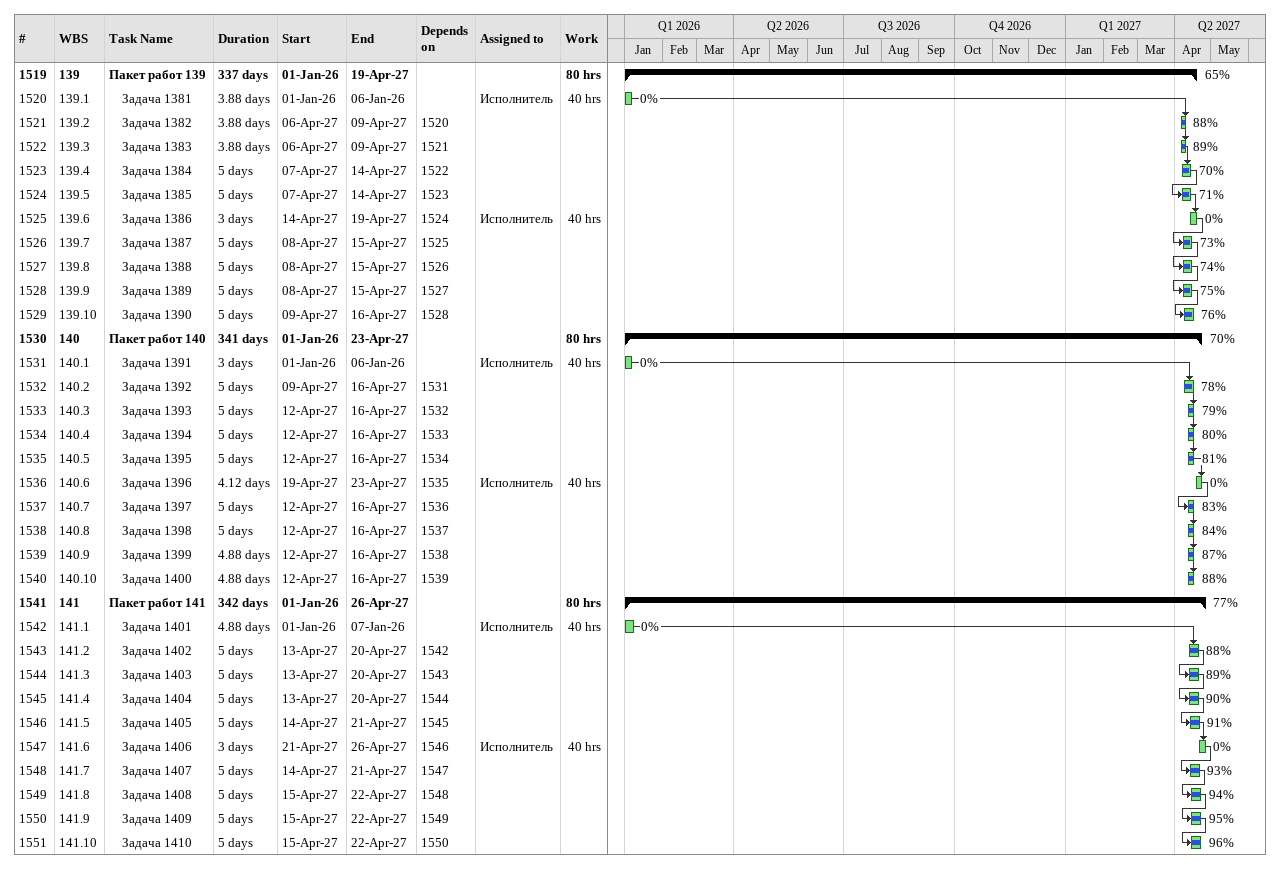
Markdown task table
| ID | WBS | Task | Duration | Start | Finish | Predecessors | Resources | % complete | Work (h) |
|---|---|---|---|---|---|---|---|---|---|
| 1519 | 139 | **Пакет работ 139** | 337d | 2026-01-01 | 2027-04-19 |  |  | 65 | 80 |
| 1520 | 139.1 | Задача 1381 | 3.88d | 2026-01-01 | 2026-01-06 |  | Исполнитель | 0 | 40 |
| 1521 | 139.2 | Задача 1382 | 3.88d | 2027-04-06 | 2027-04-09 | 1520 |  | 88 |  |
| 1522 | 139.3 | Задача 1383 | 3.88d | 2027-04-06 | 2027-04-09 | 1521 |  | 89 |  |
| 1523 | 139.4 | Задача 1384 | 5d | 2027-04-07 | 2027-04-14 | 1522 |  | 70 |  |
| 1524 | 139.5 | Задача 1385 | 5d | 2027-04-07 | 2027-04-14 | 1523 |  | 71 |  |
| 1525 | 139.6 | Задача 1386 | 3d | 2027-04-14 | 2027-04-19 | 1524 | Исполнитель | 0 | 40 |
| 1526 | 139.7 | Задача 1387 | 5d | 2027-04-08 | 2027-04-15 | 1525 |  | 73 |  |
| 1527 | 139.8 | Задача 1388 | 5d | 2027-04-08 | 2027-04-15 | 1526 |  | 74 |  |
| 1528 | 139.9 | Задача 1389 | 5d | 2027-04-08 | 2027-04-15 | 1527 |  | 75 |  |
| 1529 | 139.10 | Задача 1390 | 5d | 2027-04-09 | 2027-04-16 | 1528 |  | 76 |  |
| 1530 | 140 | **Пакет работ 140** | 341d | 2026-01-01 | 2027-04-23 |  |  | 70 | 80 |
| 1531 | 140.1 | Задача 1391 | 3d | 2026-01-01 | 2026-01-06 |  | Исполнитель | 0 | 40 |
| 1532 | 140.2 | Задача 1392 | 5d | 2027-04-09 | 2027-04-16 | 1531 |  | 78 |  |
| 1533 | 140.3 | Задача 1393 | 5d | 2027-04-12 | 2027-04-16 | 1532 |  | 79 |  |
| 1534 | 140.4 | Задача 1394 | 5d | 2027-04-12 | 2027-04-16 | 1533 |  | 80 |  |
| 1535 | 140.5 | Задача 1395 | 5d | 2027-04-12 | 2027-04-16 | 1534 |  | 81 |  |
| 1536 | 140.6 | Задача 1396 | 4.12d | 2027-04-19 | 2027-04-23 | 1535 | Исполнитель | 0 | 40 |
| 1537 | 140.7 | Задача 1397 | 5d | 2027-04-12 | 2027-04-16 | 1536 |  | 83 |  |
| 1538 | 140.8 | Задача 1398 | 5d | 2027-04-12 | 2027-04-16 | 1537 |  | 84 |  |
| 1539 | 140.9 | Задача 1399 | 4.88d | 2027-04-12 | 2027-04-16 | 1538 |  | 87 |  |
| 1540 | 140.10 | Задача 1400 | 4.88d | 2027-04-12 | 2027-04-16 | 1539 |  | 88 |  |
| 1541 | 141 | **Пакет работ 141** | 342d | 2026-01-01 | 2027-04-26 |  |  | 77 | 80 |
| 1542 | 141.1 | Задача 1401 | 4.88d | 2026-01-01 | 2026-01-07 |  | Исполнитель | 0 | 40 |
| 1543 | 141.2 | Задача 1402 | 5d | 2027-04-13 | 2027-04-20 | 1542 |  | 88 |  |
| 1544 | 141.3 | Задача 1403 | 5d | 2027-04-13 | 2027-04-20 | 1543 |  | 89 |  |
| 1545 | 141.4 | Задача 1404 | 5d | 2027-04-13 | 2027-04-20 | 1544 |  | 90 |  |
| 1546 | 141.5 | Задача 1405 | 5d | 2027-04-14 | 2027-04-21 | 1545 |  | 91 |  |
| 1547 | 141.6 | Задача 1406 | 3d | 2027-04-21 | 2027-04-26 | 1546 | Исполнитель | 0 | 40 |
| 1548 | 141.7 | Задача 1407 | 5d | 2027-04-14 | 2027-04-21 | 1547 |  | 93 |  |
| 1549 | 141.8 | Задача 1408 | 5d | 2027-04-15 | 2027-04-22 | 1548 |  | 94 |  |
| 1550 | 141.9 | Задача 1409 | 5d | 2027-04-15 | 2027-04-22 | 1549 |  | 95 |  |
| 1551 | 141.10 | Задача 1410 | 5d | 2027-04-15 | 2027-04-22 | 1550 |  | 96 |  |
